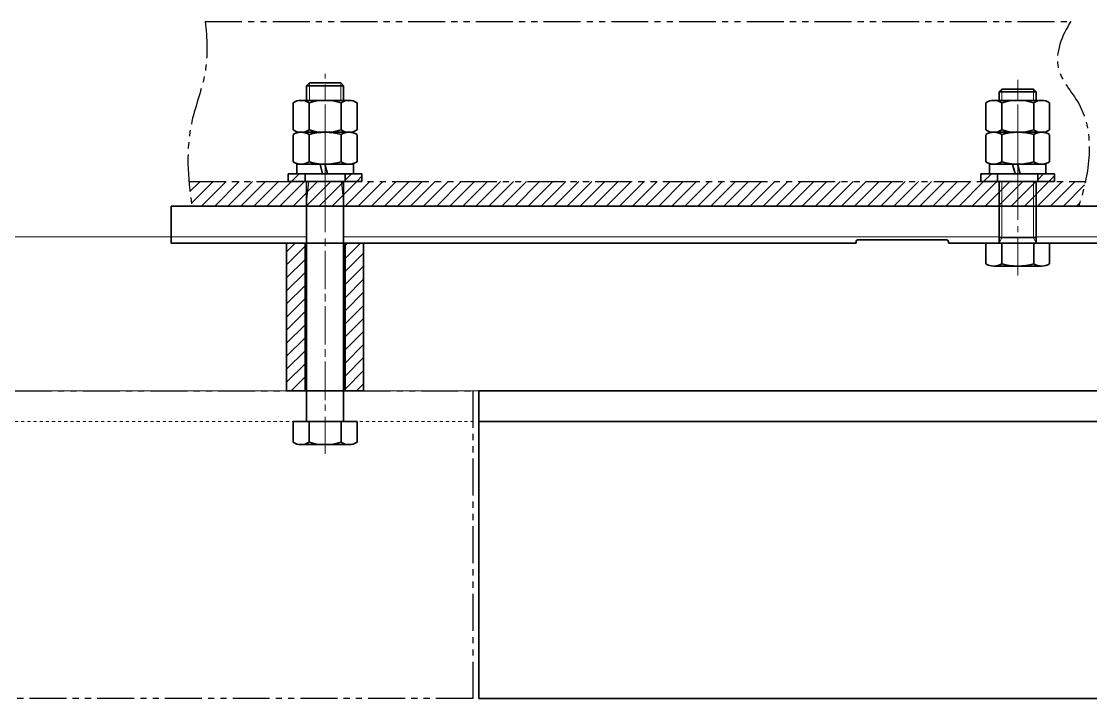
# Model space of a CAD drawing. Header units: millimetres. Extents: x -67280 to 67280, y -47520 to 47520.
# Drawn here: x 44364.6 to 44712, y 39664.1 to 39884.1 of the extents above; entities that cross this region are included whole.
import ezdxf

# ---------------------------------------------------------------- set-up
doc = ezdxf.new("R2010")
doc.units = ezdxf.units.MM
for name, pattern in [('双点画线', [22, 12, -2, 2, -2, 2, -2]), ('点画线', [18, 12, -2, 2, -2]), ('虚线', [2, 1, -1])]:
    doc.linetypes.add(name, pattern=pattern)
for name, color, linetype, lineweight in [('7', 30, '双点画线', 18), ('ACAD细实线', 2, 'Continuous', 18), ('CDRAFT0', 7, 'Continuous', 35), ('中心线层', 1, '点画线', 18), ('剖面线层', 6, 'Continuous', 18), ('尺寸线层', 4, 'Continuous', 18), ('粗实线层', 7, 'Continuous', 35), ('粗实线层_1', 7, 'Continuous', 35), ('细实线层', 3, 'Continuous', 18)]:
    doc.layers.add(name, color=color, linetype=linetype, lineweight=lineweight)
pattern_1 = [(45, (0, 0), (-2.1213203, 2.1213203), [])]

# ---------------------------------------------------------------- blocks, each defined once
blk = doc.blocks.new('*X1559')
at = {"layer": '中心线层', "linetype": '点画线', "lineweight": 18}
blk.add_line((0, -10.5), (0, 53), dxfattribs=at)
at = {"layer": '粗实线层'}
for p, q in [((-5.1, 50), (-6, 49.1)), ((-6, 0), (-6, 49.1)), ((-6, 49.1), (6, 49.1)), ((-5.1, 50), (5.1, 50)), ((5.1, 50), (6, 49.1)), ((6, 0), (6, 49.1)), ((-10.39, 0), (10.39, 0)), ((-10.39, -6.73), (-10.39, 0)), ((-6, 1.75), (6, 1.75)), ((-6, 0), (6, 0)), ((-5.2, -6.73), (-5.2, 0)), ((5.2, -6.73), (5.2, 0)), ((10.39, -6.73), (10.39, 0)), ((-7.79, -7.5), (7.79, -7.5))]:
    blk.add_line(p, q, dxfattribs=at)
for centre, radius, start, end in [((-7.79, -2.71), 4.79, 237.1328, 302.8672), ((0, 10.5), 18, 253.2213, 286.7787), ((7.79, -2.71), 4.79, 237.1328, 302.8672)]:
    blk.add_arc(centre, radius, start, end, dxfattribs=at)
at = {"layer": '细实线层'}
for p, q in [((-5.1, 1.75), (-5.1, 50)), ((5.1, 1.75), (5.1, 50)), ((-6, 0), (-5.1, 1.75)), ((6, 0), (5.1, 1.75))]:
    blk.add_line(p, q, dxfattribs=at)
blk = doc.blocks.new('*X1561')
at = {"layer": '中心线层', "linetype": '点画线', "lineweight": 18}
blk.add_line((0, -10.5), (0, 113), dxfattribs=at)
at = {"layer": '粗实线层'}
for p, q in [((-5.1, 110), (-6, 109.1)), ((-6, 0), (-6, 109.1)), ((-6, 109.1), (6, 109.1)), ((-5.1, 110), (5.1, 110)), ((5.1, 110), (6, 109.1)), ((6, 0), (6, 109.1)), ((-6, 80), (6, 80)), ((-10.39, 0), (10.39, 0)), ((-10.39, -6.73), (-10.39, 0)), ((-6, 0), (6, 0)), ((-5.2, -6.73), (-5.2, 0)), ((5.2, -6.73), (5.2, 0)), ((10.39, -6.73), (10.39, 0)), ((-7.79, -7.5), (7.79, -7.5))]:
    blk.add_line(p, q, dxfattribs=at)
for centre, radius, start, end in [((-7.79, -2.71), 4.79, 237.1328, 302.8672), ((0, 10.5), 18, 253.2213, 286.7787), ((7.79, -2.71), 4.79, 237.1328, 302.8672)]:
    blk.add_arc(centre, radius, start, end, dxfattribs=at)
at = {"layer": '细实线层'}
for p, q in [((-5.1, 80), (-5.1, 110)), ((5.1, 80), (5.1, 110)), ((-5.1, 80), (-6, 71.25)), ((5.1, 80), (6, 71.25))]:
    blk.add_line(p, q, dxfattribs=at)
blk = doc.blocks.new('*X1562')
at = {"layer": '7', "linetype": 'Continuous', "lineweight": 18}
h = blk.add_hatch(dxfattribs=at)
h.set_pattern_fill('无图案', color=256, style=0, pattern_type=0)
h.set_pattern_definition(pattern_1)
edge = h.paths.add_edge_path(flags=0)
edge.add_spline(control_points=[(1971.21, 0), (1971.03, 1.14), (1970.87, 2.28), (1970.72, 3.43)], knot_values=[0, 0, 0, 0, 3.467263, 3.467263, 3.467263, 3.467263], weights=[1, 1, 1, 1], degree=3, periodic=0)
edge.add_spline(control_points=[(1970.72, 3.43), (1970.52, 4.95), (1970.35, 6.47), (1970.22, 8)], knot_values=[0, 0, 0, 0, 4.595794, 4.595794, 4.595794, 4.595794], weights=[1, 1, 1, 1], degree=3, periodic=0)
edge.add_line((1970.22, 8), (2261.48, 8))
edge.add_spline(control_points=[(2261.48, 8), (2260.89, 5.25), (2260.14, 2.55), (2259.3, 0)], knot_values=[0, 0, 0, 0, 8.295346, 8.295346, 8.295346, 8.295346], weights=[1, 1, 1, 1], degree=3, periodic=0)
edge.add_line((2259.3, 0), (1971.21, 0))
at = {"layer": '7', "linetype": '双点画线', "lineweight": 25}
for p, q in [((1975.47, 60), (2256.78, 60)), ((1970.22, 8), (2261.71, 8)), ((1971.21, 0), (2259.3, 0))]:
    blk.add_line(p, q, dxfattribs=at)
for points, knots in [([(1975.47, 60), (1976.17, 54.51), (1976.66, 43.22), (1968.87, 24.26), (1969.78, 9.06), (1971.21, 0)], [0, 0, 0, 0, 4604.455044, 9167.890659, 16808.472531, 16808.472531, 16808.472531, 16808.472531]), ([(2256.78, 60), (2253.88, 55.6), (2249.56, 44.7), (2265.72, 28.58), (2262.74, 10.55), (2259.3, 0)], [0, 0, 0, 0, 4885.334373, 8972.792095, 19258.319123, 19258.319123, 19258.319123, 19258.319123])]:
    blk.add_open_spline(points, degree=3, knots=knots, dxfattribs=at)
blk = doc.blocks.new('*X1563')
at = {"layer": '剖面线层', "linetype": 'Continuous', "lineweight": 18}
h = blk.add_hatch(dxfattribs=at)
h.set_pattern_fill('无图案', color=256, style=0, pattern_type=0)
h.set_pattern_definition(pattern_1)
h.paths.add_polyline_path([(-12, 0), (-12, 1.25), (-12, 2.5), (-6.5, 2.5), (-6.5, 0)], flags=0)
h = blk.add_hatch(dxfattribs=at)
h.set_pattern_fill('无图案', color=256, style=0, pattern_type=0)
h.set_pattern_definition(pattern_1)
h.paths.add_polyline_path([(6.5, 0), (6.5, 1.25), (6.5, 2.5), (12, 2.5), (12, 0)], flags=0)
at = {"layer": '中心线层', "color": 1, "linetype": '点画线', "lineweight": 18}
blk.add_line((0, -6), (0, 8.5), dxfattribs=at)
at = {"layer": '粗实线层_1'}
for p, q in [((-12, 2.5), (12, 2.5)), ((-12, 0), (-12, 2.5)), ((12, 0), (-12, 0)), ((-6.5, 0), (-6.5, 2.5)), ((6.5, 2.5), (6.5, 0)), ((12, 2.5), (12, 0))]:
    blk.add_line(p, q, dxfattribs=at)
blk = doc.blocks.new('*X1564')
at = {"layer": '中心线层', "linetype": '点画线', "lineweight": 18}
blk.add_line((0, -3), (0, 6.1), dxfattribs=at)
at = {"layer": '粗实线层_1'}
for p, q in [((-9.2, 3.1), (9.2, 3.1)), ((-9.2, 0), (-9.2, 3.1)), ((-9.2, 0), (9.2, 0)), ((-0.8, 0), (-1.63, 3.1)), ((0.69, 0.4), (-0.03, 3.1)), ((0.8, 0), (0.69, 0.4)), ((9.2, 0), (9.2, 3.1))]:
    blk.add_line(p, q, dxfattribs=at)
blk = doc.blocks.new('*X1565')
at = {"layer": '中心线层', "linetype": '点画线', "lineweight": 18}
blk.add_line((0, -3), (0, 13.37), dxfattribs=at)
at = {"layer": '粗实线层'}
for p, q in [((-10.39, 0.77), (-10.39, 9.6)), ((7.79, 10.37), (-7.79, 10.37)), ((-5.2, 9.6), (-5.2, 0.77)), ((5.2, 9.6), (5.2, 0.77)), ((10.39, 0.77), (10.39, 9.6)), ((7.79, 0), (-7.79, 0)), ((7.79, 0), (7.79, 0))]:
    blk.add_line(p, q, dxfattribs=at)
for centre, radius, start, end in [((-7.79, 5.58), 4.79, 57.1328, 122.8672), ((0, -7.63), 18, 73.2213, 106.7787), ((7.79, 5.58), 4.79, 57.1328, 122.8672), ((-7.79, 4.79), 4.79, 237.1328, 302.8672), ((0, 18), 18, 253.2213, 286.7787), ((7.79, 4.79), 4.79, 237.1328, 302.8672)]:
    blk.add_arc(centre, radius, start, end, dxfattribs=at)
blk = doc.blocks.new('*X1566')
at = {"layer": '中心线层', "linetype": '点画线', "lineweight": 18}
blk.add_line((0, -3), (0, 13.37), dxfattribs=at)
at = {"layer": '粗实线层'}
for p, q in [((-10.39, 0.77), (-10.39, 9.6)), ((7.79, 10.37), (-7.79, 10.37)), ((-5.2, 9.6), (-5.2, 0.77)), ((5.2, 9.6), (5.2, 0.77)), ((10.39, 0.77), (10.39, 9.6)), ((7.79, 0), (-7.79, 0)), ((7.79, 0), (7.79, 0))]:
    blk.add_line(p, q, dxfattribs=at)
for centre, radius, start, end in [((-7.79, 5.58), 4.79, 57.1328, 122.8672), ((0, -7.63), 18, 73.2213, 106.7787), ((7.79, 5.58), 4.79, 57.1328, 122.8672), ((-7.79, 4.79), 4.79, 237.1328, 302.8672), ((0, 18), 18, 253.2213, 286.7787), ((7.79, 4.79), 4.79, 237.1328, 302.8672)]:
    blk.add_arc(centre, radius, start, end, dxfattribs=at)
blk = doc.blocks.new('*X1560')
at = {"layer": '粗实线层'}
for p, q in [((-11.45, -60), (-11.45, -12)), ((13.55, -60), (13.55, -12))]:
    blk.add_line(p, q, dxfattribs=at)
blk.add_wipeout([(7.05, -70), (7.05, -11.76), (7.05, -11.76), (7.05, 1.25), (7.05, 1.25), (7.05, 10), (7.05, 10), (7.05, 39.1), (7.05, 39.1), (6.15, 40), (6.15, 40), (1.05, 40), (1.05, 40), (-4.05, 40), (-4.05, 40), (-4.95, 39.1), (-4.95, 39.1), (-4.95, 10), (-4.95, 10), (-4.95, 1.25), (-4.95, 1.25), (-4.95, -11.76), (-4.95, -11.76), (-4.95, -70), (-4.95, -70), (-9.34, -70), (-9.34, -70), (-9.34, -76.73), (-9.34, -76.73), (-9.26, -76.78), (-9.18, -76.83), (-9.1, -76.88), (-9.02, -76.92), (-8.94, -76.96), (-8.86, -77), (-8.78, -77.04), (-8.7, -77.08), (-8.61, -77.12), (-8.53, -77.15), (-8.44, -77.19), (-8.36, -77.22), (-8.27, -77.25), (-8.18, -77.28), (-8.09, -77.3), (-8.01, -77.33), (-7.92, -77.35), (-7.83, -77.37), (-7.74, -77.39), (-7.65, -77.41), (-7.56, -77.43), (-7.47, -77.44), (-7.38, -77.46), (-7.29, -77.47), (-7.2, -77.48), (-7.11, -77.49), (-7.01, -77.49), (-6.92, -77.5), (-6.83, -77.5), (-6.74, -77.5), (-6.74, -77.5), (1.05, -77.5), (1.05, -77.5), (8.85, -77.5), (8.85, -77.5), (8.94, -77.5), (9.03, -77.5), (9.12, -77.49), (9.21, -77.49), (9.31, -77.48), (9.4, -77.47), (9.49, -77.46), (9.58, -77.44), (9.67, -77.43), (9.76, -77.41), (9.85, -77.39), (9.94, -77.37), (10.03, -77.35), (10.11, -77.33), (10.2, -77.3), (10.29, -77.28), (10.38, -77.25), (10.46, -77.22), (10.55, -77.19), (10.63, -77.15), (10.72, -77.12), (10.8, -77.08), (10.89, -77.04), (10.97, -77), (11.05, -76.96), (11.13, -76.92), (11.21, -76.88), (11.29, -76.83), (11.37, -76.78), (11.45, -76.73), (11.45, -76.73), (11.45, -70), (11.45, -70)]).dxf.layer = '粗实线层'
at = {"layer": '剖面线层', "linetype": 'Continuous', "lineweight": 18}
h = blk.add_hatch(dxfattribs=at)
h.set_pattern_fill('无图案', color=256, style=0, pattern_type=0)
h.set_pattern_definition(pattern_1)
h.paths.add_polyline_path([(-11.45, -60), (-11.45, -22.69), (-11.45, -12), (-5.45, -12), (-5.45, -60)], flags=0)
h.paths.add_polyline_path([(7.55, -60), (7.55, -24.19), (7.55, -12), (13.55, -12), (13.55, -60)], flags=0)
at = {"layer": 'CDRAFT0'}
for p, q in [((-11.45, -12), (13.55, -12)), ((13.55, -60), (-11.45, -60))]:
    blk.add_line(p, q, dxfattribs=at)
at = {"layer": '中心线层'}
blk.add_line((1.05, -63), (1.05, -9), dxfattribs=at)
at = {"layer": '粗实线层'}
for p, q in [((-5.45, -60), (-5.45, -12)), ((7.55, -60), (7.55, -12))]:
    blk.add_line(p, q, dxfattribs=at)
at = {"layer": 'CDRAFT0'}
blk.add_blockref('*X1562', (-2013.41, 0), dxfattribs=at)
at = {"layer": '粗实线层'}
blk.add_blockref('*X1561', (1.05, -70), dxfattribs=at)
blk.add_wipeout([(13.05, 8), (13.05, 10.25), (13.05, 10.25), (13.05, 10.5), (13.05, 10.5), (7.55, 10.5), (7.55, 10.5), (1.05, 10.5), (1.05, 10.5), (-5.45, 10.5), (-5.45, 10.5), (-10.95, 10.5), (-10.95, 10.5), (-10.95, 10.25), (-10.95, 10.25), (-10.95, 8), (-10.95, 8), (-5.45, 8), (-5.45, 8), (1.05, 8), (1.05, 8), (7.55, 8), (7.55, 8)]).dxf.layer = '粗实线层_1'
at = {"layer": '粗实线层_1'}
blk.add_blockref('*X1563', (1.05, 8), dxfattribs=at)
blk.add_wipeout([(10.25, 10.5), (10.25, 12.75), (10.25, 12.75), (10.25, 13.6), (10.25, 13.6), (1.05, 13.6), (1.05, 13.6), (1.03, 13.6), (1.03, 13.6), (-0.58, 13.6), (-0.58, 13.6), (-8.15, 13.6), (-8.15, 13.6), (-8.15, 12.75), (-8.15, 12.75), (-8.15, 10.5), (-8.15, 10.5), (0.25, 10.5), (0.25, 10.5), (1.05, 10.5), (1.05, 10.5), (1.86, 10.5), (1.86, 10.5)]).dxf.layer = '粗实线层_1'
blk.add_blockref('*X1564', (1.05, 10.5), dxfattribs=at)
blk.add_wipeout([(11.45, 14.37), (11.45, 19.89), (11.45, 19.89), (11.45, 23.2), (11.45, 23.2), (11.37, 23.25), (11.29, 23.3), (11.21, 23.35), (11.13, 23.39), (11.05, 23.43), (10.97, 23.47), (10.89, 23.51), (10.8, 23.55), (10.72, 23.59), (10.63, 23.62), (10.55, 23.66), (10.46, 23.69), (10.38, 23.72), (10.29, 23.75), (10.2, 23.77), (10.11, 23.8), (10.03, 23.82), (9.94, 23.84), (9.85, 23.86), (9.76, 23.88), (9.67, 23.9), (9.58, 23.91), (9.49, 23.93), (9.4, 23.94), (9.31, 23.95), (9.21, 23.96), (9.12, 23.96), (9.03, 23.97), (8.94, 23.97), (8.85, 23.97), (8.85, 23.97), (1.05, 23.97), (1.05, 23.97), (-6.74, 23.97), (-6.74, 23.97), (-6.83, 23.97), (-6.92, 23.97), (-7.01, 23.96), (-7.11, 23.96), (-7.2, 23.95), (-7.29, 23.94), (-7.38, 23.93), (-7.47, 23.91), (-7.56, 23.9), (-7.65, 23.88), (-7.74, 23.86), (-7.83, 23.84), (-7.92, 23.82), (-8.01, 23.8), (-8.09, 23.77), (-8.18, 23.75), (-8.27, 23.72), (-8.36, 23.69), (-8.44, 23.66), (-8.53, 23.62), (-8.61, 23.59), (-8.7, 23.55), (-8.78, 23.51), (-8.86, 23.47), (-8.94, 23.43), (-9.02, 23.39), (-9.1, 23.35), (-9.18, 23.3), (-9.26, 23.25), (-9.34, 23.2), (-9.34, 23.2), (-9.34, 19.89), (-9.34, 19.89), (-9.34, 14.37), (-9.34, 14.37), (-9.26, 14.32), (-9.18, 14.27), (-9.1, 14.22), (-9.02, 14.18), (-8.94, 14.14), (-8.86, 14.1), (-8.78, 14.06), (-8.7, 14.02), (-8.61, 13.98), (-8.53, 13.95), (-8.44, 13.91), (-8.36, 13.88), (-8.27, 13.85), (-8.18, 13.82), (-8.09, 13.8), (-8.01, 13.77), (-7.92, 13.75), (-7.83, 13.73), (-7.74, 13.71), (-7.65, 13.69), (-7.56, 13.67), (-7.47, 13.66), (-7.38, 13.64), (-7.29, 13.63), (-7.2, 13.62), (-7.11, 13.61), (-7.01, 13.61), (-6.92, 13.6), (-6.83, 13.6), (-6.74, 13.6), (-6.74, 13.6), (1.05, 13.6), (1.05, 13.6), (8.85, 13.6), (8.85, 13.6), (8.94, 13.6), (9.03, 13.6), (9.12, 13.61), (9.21, 13.61), (9.31, 13.62), (9.4, 13.63), (9.49, 13.64), (9.58, 13.66), (9.67, 13.67), (9.76, 13.69), (9.85, 13.71), (9.94, 13.73), (10.03, 13.75), (10.11, 13.77), (10.2, 13.8), (10.29, 13.82), (10.38, 13.85), (10.46, 13.88), (10.55, 13.91), (10.63, 13.95), (10.72, 13.98), (10.8, 14.02), (10.89, 14.06), (10.97, 14.1), (11.05, 14.14), (11.13, 14.18), (11.21, 14.22), (11.29, 14.27), (11.37, 14.32)]).dxf.layer = 'CDRAFT0'
at = {"layer": 'CDRAFT0'}
blk.add_blockref('*X1565', (1.05, 13.6), dxfattribs=at)
blk.add_wipeout([(11.45, 24.74), (11.45, 30.26), (11.45, 30.26), (11.45, 33.57), (11.45, 33.57), (11.37, 33.62), (11.29, 33.67), (11.21, 33.72), (11.13, 33.76), (11.05, 33.8), (10.97, 33.84), (10.89, 33.88), (10.8, 33.92), (10.72, 33.96), (10.63, 33.99), (10.55, 34.03), (10.46, 34.06), (10.38, 34.09), (10.29, 34.12), (10.2, 34.14), (10.11, 34.17), (10.03, 34.19), (9.94, 34.21), (9.85, 34.23), (9.76, 34.25), (9.67, 34.27), (9.58, 34.28), (9.49, 34.3), (9.4, 34.31), (9.31, 34.32), (9.21, 34.33), (9.12, 34.33), (9.03, 34.34), (8.94, 34.34), (8.85, 34.34), (8.85, 34.34), (1.05, 34.34), (1.05, 34.34), (-6.74, 34.34), (-6.74, 34.34), (-6.83, 34.34), (-6.92, 34.34), (-7.01, 34.33), (-7.11, 34.33), (-7.2, 34.32), (-7.29, 34.31), (-7.38, 34.3), (-7.47, 34.28), (-7.56, 34.27), (-7.65, 34.25), (-7.74, 34.23), (-7.83, 34.21), (-7.92, 34.19), (-8.01, 34.17), (-8.09, 34.14), (-8.18, 34.12), (-8.27, 34.09), (-8.36, 34.06), (-8.44, 34.03), (-8.53, 33.99), (-8.61, 33.96), (-8.7, 33.92), (-8.78, 33.88), (-8.86, 33.84), (-8.94, 33.8), (-9.02, 33.76), (-9.1, 33.72), (-9.18, 33.67), (-9.26, 33.62), (-9.34, 33.57), (-9.34, 33.57), (-9.34, 30.26), (-9.34, 30.26), (-9.34, 24.74), (-9.34, 24.74), (-9.26, 24.69), (-9.18, 24.64), (-9.1, 24.59), (-9.02, 24.55), (-8.94, 24.51), (-8.86, 24.47), (-8.78, 24.43), (-8.7, 24.39), (-8.61, 24.35), (-8.53, 24.32), (-8.44, 24.28), (-8.36, 24.25), (-8.27, 24.22), (-8.18, 24.19), (-8.09, 24.17), (-8.01, 24.14), (-7.92, 24.12), (-7.83, 24.1), (-7.74, 24.08), (-7.65, 24.06), (-7.56, 24.04), (-7.47, 24.03), (-7.38, 24.01), (-7.29, 24), (-7.2, 23.99), (-7.11, 23.98), (-7.01, 23.98), (-6.92, 23.97), (-6.83, 23.97), (-6.74, 23.97), (-6.74, 23.97), (1.05, 23.97), (1.05, 23.97), (8.85, 23.97), (8.85, 23.97), (8.94, 23.97), (9.03, 23.97), (9.12, 23.98), (9.21, 23.98), (9.31, 23.99), (9.4, 24), (9.49, 24.01), (9.58, 24.03), (9.67, 24.04), (9.76, 24.06), (9.85, 24.08), (9.94, 24.1), (10.03, 24.12), (10.11, 24.14), (10.2, 24.17), (10.29, 24.19), (10.38, 24.22), (10.46, 24.25), (10.55, 24.28), (10.63, 24.32), (10.72, 24.35), (10.8, 24.39), (10.89, 24.43), (10.97, 24.47), (11.05, 24.51), (11.13, 24.55), (11.21, 24.59), (11.29, 24.64), (11.37, 24.69)]).dxf.layer = 'CDRAFT0'
blk.add_blockref('*X1566', (1.05, 23.97), dxfattribs=at)
blk = doc.blocks.new('*X1568')
at = {"layer": '中心线层', "linetype": '点画线', "lineweight": 18}
for p, q in [((365.4, 0), (365.4, -51.7)), ((365.4, -14.28), (365.4, -50.1))]:
    blk.add_line(p, q, dxfattribs=at)
at = {"layer": '中心线层'}
for p, q in [((400, 0), (400, -26)), ((365.4, -48.8), (365.4, -47.9))]:
    blk.add_line(p, q, dxfattribs=at)
at = {"layer": '尺寸线层', "linetype": 'ByBlock', "lineweight": -2, "ltscale": 0.2}
blk.add_open_spline([(380.4, -25.11), (377.66, -23.77), (373.35, -22.2), (365.94, -19.17), (358.46, -22.21), (352.94, -23.88), (350.4, -25)], degree=3, knots=[0, 0, 0, 0, 1197.149726, 1820.186104, 3043.215525, 4130.510324, 4130.510324, 4130.510324, 4130.510324], dxfattribs=at)
at = {"layer": '粗实线层'}
for p, q in [((0, -11), (0, -23)), ((800, -11), (0, -11)), ((800, -11), (800, -23)), ((0, -23), (222.5, -23)), ((222.5, -22.5), (222.5, -23)), ((223, -22), (252, -22)), ((252.5, -22.5), (252.5, -23)), ((252.5, -23), (547.5, -23)), ((350.4, -29.75), (350.4, -23)), ((350.4, -23), (355.74, -23)), ((375.52, -23), (380.4, -23)), ((380.4, -29.75), (380.4, -23)), ((547.5, -22.5), (547.5, -23)), ((577, -22), (548, -22)), ((577.5, -22.5), (577.5, -23)), ((577.5, -23), (800, -23)), ((352.9, -48.2), (353.4, -48.7)), ((377.9, -48.2), (377.4, -48.7)), ((353.4, -48.7), (377.4, -48.7))]:
    blk.add_line(p, q, dxfattribs=at)
for centre, radius, start, end in [((223, -22.5), 0.5, 90, 180), ((252, -22.5), 0.5, 360, 90), ((548, -22.5), 0.5, 90, 180), ((577, -22.5), 0.5, 360, 90), ((352.7, -29.95), 0.2, 359.9999, 90), ((378.1, -29.95), 0.2, 90, 180)]:
    blk.add_arc(centre, radius, start, end, dxfattribs=at)
at = {"layer": '粗实线层_1'}
for p, q in [((350.4, -29.75), (352.7, -29.75)), ((352.9, -29.9), (352.9, -48.2)), ((377.9, -29.9), (377.9, -48.2)), ((378.1, -29.75), (380.4, -29.75))]:
    blk.add_line(p, q, dxfattribs=at)
blk = doc.blocks.new('*X1569')
at = {"layer": '粗实线层'}
for p, q in [((0, 0), (-600, 0)), ((-600, 0), (-600, -100)), ((0, -100), (0, 0)), ((0, -10), (-600, -10)), ((-600, -100), (0, -100))]:
    blk.add_line(p, q, dxfattribs=at)
blk = doc.blocks.new('*X1575')
at = {"layer": '7', "linetype": '双点画线', "lineweight": 25}
for p, q in [((231.29, 0), (600, 0)), ((231.29, -100), (231.29, 0)), ((600, 0), (600, -100)), ((600, -100), (231.29, -100))]:
    blk.add_line(p, q, dxfattribs=at)
at = {"layer": '7', "linetype": '虚线', "lineweight": 18}
blk.add_line((231.29, -10), (600, -10), dxfattribs=at)
blk = doc.blocks.new('*X1592')
at = {"layer": '剖面线层', "linetype": 'Continuous', "lineweight": 18}
h = blk.add_hatch(dxfattribs=at)
h.set_pattern_fill('无图案', color=256, style=0, pattern_type=0)
h.set_pattern_definition(pattern_1)
h.paths.add_polyline_path([(-12, 0), (-12, 1.25), (-12, 2.5), (-6.5, 2.5), (-6.5, 0)], flags=0)
h = blk.add_hatch(dxfattribs=at)
h.set_pattern_fill('无图案', color=256, style=0, pattern_type=0)
h.set_pattern_definition(pattern_1)
h.paths.add_polyline_path([(6.5, 0), (6.5, 1.25), (6.5, 2.5), (12, 2.5), (12, 0)], flags=0)
at = {"layer": '中心线层', "color": 1, "linetype": '点画线', "lineweight": 18}
blk.add_line((0, -6), (0, 8.5), dxfattribs=at)
at = {"layer": '粗实线层_1'}
for p, q in [((-12, 2.5), (12, 2.5)), ((-12, 0), (-12, 2.5)), ((12, 0), (-12, 0)), ((-6.5, 0), (-6.5, 2.5)), ((6.5, 2.5), (6.5, 0)), ((12, 2.5), (12, 0))]:
    blk.add_line(p, q, dxfattribs=at)
blk = doc.blocks.new('*X1593')
at = {"layer": '中心线层', "linetype": '点画线', "lineweight": 18}
blk.add_line((0, -3), (0, 6.1), dxfattribs=at)
at = {"layer": '粗实线层_1'}
for p, q in [((-9.2, 3.1), (9.2, 3.1)), ((-9.2, 0), (-9.2, 3.1)), ((-9.2, 0), (9.2, 0)), ((-0.8, 0), (-1.63, 3.1)), ((0.69, 0.4), (-0.03, 3.1)), ((0.8, 0), (0.69, 0.4)), ((9.2, 0), (9.2, 3.1))]:
    blk.add_line(p, q, dxfattribs=at)
blk = doc.blocks.new('*X1594')
at = {"layer": '中心线层', "linetype": '点画线', "lineweight": 18}
blk.add_line((0, -3), (0, 13.37), dxfattribs=at)
at = {"layer": '粗实线层'}
for p, q in [((-10.39, 0.77), (-10.39, 9.6)), ((7.79, 10.37), (-7.79, 10.37)), ((-5.2, 9.6), (-5.2, 0.77)), ((5.2, 9.6), (5.2, 0.77)), ((10.39, 0.77), (10.39, 9.6)), ((7.79, 0), (-7.79, 0)), ((7.79, 0), (7.79, 0))]:
    blk.add_line(p, q, dxfattribs=at)
for centre, radius, start, end in [((-7.79, 5.58), 4.79, 57.1328, 122.8672), ((0, -7.63), 18, 73.2213, 106.7787), ((7.79, 5.58), 4.79, 57.1328, 122.8672), ((-7.79, 4.79), 4.79, 237.1328, 302.8672), ((0, 18), 18, 253.2213, 286.7787), ((7.79, 4.79), 4.79, 237.1328, 302.8672)]:
    blk.add_arc(centre, radius, start, end, dxfattribs=at)
blk = doc.blocks.new('*X1595')
at = {"layer": '中心线层', "linetype": '点画线', "lineweight": 18}
blk.add_line((0, -3), (0, 13.37), dxfattribs=at)
at = {"layer": '粗实线层'}
for p, q in [((-10.39, 0.77), (-10.39, 9.6)), ((7.79, 10.37), (-7.79, 10.37)), ((-5.2, 9.6), (-5.2, 0.77)), ((5.2, 9.6), (5.2, 0.77)), ((10.39, 0.77), (10.39, 9.6)), ((7.79, 0), (-7.79, 0)), ((7.79, 0), (7.79, 0))]:
    blk.add_line(p, q, dxfattribs=at)
for centre, radius, start, end in [((-7.79, 5.58), 4.79, 57.1328, 122.8672), ((0, -7.63), 18, 73.2213, 106.7787), ((7.79, 5.58), 4.79, 57.1328, 122.8672), ((-7.79, 4.79), 4.79, 237.1328, 302.8672), ((0, 18), 18, 253.2213, 286.7787), ((7.79, 4.79), 4.79, 237.1328, 302.8672)]:
    blk.add_arc(centre, radius, start, end, dxfattribs=at)
blk = doc.blocks.new('*X1558')
blk.add_wipeout([(-118.98, 149.75), (-118.98, 172.94), (-118.98, 172.94), (-118.98, 197.1), (-118.98, 197.1), (-119.88, 198), (-119.88, 198), (-124.98, 198), (-124.98, 198), (-130.08, 198), (-130.08, 198), (-130.98, 197.1), (-130.98, 197.1), (-130.98, 172.94), (-130.98, 172.94), (-130.98, 149.75), (-130.98, 149.75), (-130.98, 148), (-130.98, 148), (-135.37, 148), (-135.37, 148), (-135.37, 141.27), (-135.37, 141.27), (-135.29, 141.22), (-135.22, 141.17), (-135.14, 141.12), (-135.06, 141.08), (-134.98, 141.04), (-134.89, 141), (-134.81, 140.96), (-134.73, 140.92), (-134.64, 140.88), (-134.56, 140.85), (-134.48, 140.81), (-134.39, 140.78), (-134.3, 140.75), (-134.22, 140.72), (-134.13, 140.7), (-134.04, 140.67), (-133.95, 140.65), (-133.86, 140.63), (-133.77, 140.61), (-133.68, 140.59), (-133.59, 140.57), (-133.5, 140.56), (-133.41, 140.54), (-133.32, 140.53), (-133.23, 140.52), (-133.14, 140.51), (-133.05, 140.51), (-132.96, 140.5), (-132.87, 140.5), (-132.77, 140.5), (-132.77, 140.5), (-124.98, 140.5), (-124.98, 140.5), (-117.19, 140.5), (-117.19, 140.5), (-117.09, 140.5), (-117, 140.5), (-116.91, 140.51), (-116.82, 140.51), (-116.73, 140.52), (-116.64, 140.53), (-116.55, 140.54), (-116.46, 140.56), (-116.37, 140.57), (-116.28, 140.59), (-116.19, 140.61), (-116.1, 140.63), (-116.01, 140.65), (-115.92, 140.67), (-115.83, 140.7), (-115.74, 140.72), (-115.66, 140.75), (-115.57, 140.78), (-115.48, 140.81), (-115.4, 140.85), (-115.31, 140.88), (-115.23, 140.92), (-115.15, 140.96), (-115.06, 141), (-114.98, 141.04), (-114.9, 141.08), (-114.82, 141.12), (-114.74, 141.17), (-114.66, 141.22), (-114.59, 141.27), (-114.59, 141.27), (-114.59, 148), (-114.59, 148), (-118.98, 148), (-118.98, 148)]).dxf.layer = '粗实线层'
at = {"layer": '粗实线层'}
blk.add_blockref('*X1559', (-124.98, 148), dxfattribs=at)
blk.add_blockref('*X1560', (-351.05, 160), dxfattribs=at)
for name, p in [('*X1568', (-400, 171)), ('*X1575', (-902, 100)), ('*X1569', (300, 100))]:
    blk.add_blockref(name, p, dxfattribs=at)
blk.add_wipeout([(-112.98, 168), (-112.98, 170.25), (-112.98, 170.25), (-112.98, 170.5), (-112.98, 170.5), (-118.48, 170.5), (-118.48, 170.5), (-124.98, 170.5), (-124.98, 170.5), (-131.48, 170.5), (-131.48, 170.5), (-136.98, 170.5), (-136.98, 170.5), (-136.98, 170.25), (-136.98, 170.25), (-136.98, 168), (-136.98, 168), (-131.48, 168), (-131.48, 168), (-124.98, 168), (-124.98, 168), (-118.48, 168), (-118.48, 168)]).dxf.layer = '粗实线层_1'
at = {"layer": '粗实线层_1'}
blk.add_blockref('*X1592', (-124.98, 168), dxfattribs=at)
blk.add_wipeout([(-115.78, 170.5), (-115.78, 172.75), (-115.78, 172.75), (-115.78, 173.6), (-115.78, 173.6), (-124.98, 173.6), (-124.98, 173.6), (-125.01, 173.6), (-125.01, 173.6), (-126.61, 173.6), (-126.61, 173.6), (-134.18, 173.6), (-134.18, 173.6), (-134.18, 172.75), (-134.18, 172.75), (-134.18, 170.5), (-134.18, 170.5), (-125.78, 170.5), (-125.78, 170.5), (-124.98, 170.5), (-124.98, 170.5), (-124.18, 170.5), (-124.18, 170.5)]).dxf.layer = '粗实线层_1'
blk.add_blockref('*X1593', (-124.98, 170.5), dxfattribs=at)
blk.add_wipeout([(-114.59, 174.37), (-114.59, 179.89), (-114.59, 179.89), (-114.59, 183.2), (-114.59, 183.2), (-114.66, 183.25), (-114.74, 183.3), (-114.82, 183.35), (-114.9, 183.39), (-114.98, 183.43), (-115.06, 183.47), (-115.15, 183.51), (-115.23, 183.55), (-115.31, 183.59), (-115.4, 183.62), (-115.48, 183.66), (-115.57, 183.69), (-115.66, 183.72), (-115.74, 183.75), (-115.83, 183.77), (-115.92, 183.8), (-116.01, 183.82), (-116.1, 183.84), (-116.19, 183.86), (-116.28, 183.88), (-116.37, 183.9), (-116.46, 183.91), (-116.55, 183.93), (-116.64, 183.94), (-116.73, 183.95), (-116.82, 183.96), (-116.91, 183.96), (-117, 183.97), (-117.09, 183.97), (-117.19, 183.97), (-117.19, 183.97), (-124.98, 183.97), (-124.98, 183.97), (-132.77, 183.97), (-132.77, 183.97), (-132.87, 183.97), (-132.96, 183.97), (-133.05, 183.96), (-133.14, 183.96), (-133.23, 183.95), (-133.32, 183.94), (-133.41, 183.93), (-133.5, 183.91), (-133.59, 183.9), (-133.68, 183.88), (-133.77, 183.86), (-133.86, 183.84), (-133.95, 183.82), (-134.04, 183.8), (-134.13, 183.77), (-134.22, 183.75), (-134.3, 183.72), (-134.39, 183.69), (-134.48, 183.66), (-134.56, 183.62), (-134.64, 183.59), (-134.73, 183.55), (-134.81, 183.51), (-134.89, 183.47), (-134.98, 183.43), (-135.06, 183.39), (-135.14, 183.35), (-135.22, 183.3), (-135.29, 183.25), (-135.37, 183.2), (-135.37, 183.2), (-135.37, 179.89), (-135.37, 179.89), (-135.37, 174.37), (-135.37, 174.37), (-135.29, 174.32), (-135.22, 174.27), (-135.14, 174.22), (-135.06, 174.18), (-134.98, 174.14), (-134.89, 174.1), (-134.81, 174.06), (-134.73, 174.02), (-134.64, 173.98), (-134.56, 173.95), (-134.48, 173.91), (-134.39, 173.88), (-134.3, 173.85), (-134.22, 173.82), (-134.13, 173.8), (-134.04, 173.77), (-133.95, 173.75), (-133.86, 173.73), (-133.77, 173.71), (-133.68, 173.69), (-133.59, 173.67), (-133.5, 173.66), (-133.41, 173.64), (-133.32, 173.63), (-133.23, 173.62), (-133.14, 173.61), (-133.05, 173.61), (-132.96, 173.6), (-132.87, 173.6), (-132.77, 173.6), (-132.77, 173.6), (-124.98, 173.6), (-124.98, 173.6), (-117.19, 173.6), (-117.19, 173.6), (-117.09, 173.6), (-117, 173.6), (-116.91, 173.61), (-116.82, 173.61), (-116.73, 173.62), (-116.64, 173.63), (-116.55, 173.64), (-116.46, 173.66), (-116.37, 173.67), (-116.28, 173.69), (-116.19, 173.71), (-116.1, 173.73), (-116.01, 173.75), (-115.92, 173.77), (-115.83, 173.8), (-115.74, 173.82), (-115.66, 173.85), (-115.57, 173.88), (-115.48, 173.91), (-115.4, 173.95), (-115.31, 173.98), (-115.23, 174.02), (-115.15, 174.06), (-115.06, 174.1), (-114.98, 174.14), (-114.9, 174.18), (-114.82, 174.22), (-114.74, 174.27), (-114.66, 174.32)]).dxf.layer = 'CDRAFT0'
at = {"layer": 'CDRAFT0'}
blk.add_blockref('*X1594', (-124.98, 173.6), dxfattribs=at)
blk.add_wipeout([(-114.59, 184.74), (-114.59, 190.26), (-114.59, 190.26), (-114.59, 193.57), (-114.59, 193.57), (-114.66, 193.62), (-114.74, 193.67), (-114.82, 193.72), (-114.9, 193.76), (-114.98, 193.8), (-115.06, 193.84), (-115.15, 193.88), (-115.23, 193.92), (-115.31, 193.96), (-115.4, 193.99), (-115.48, 194.03), (-115.57, 194.06), (-115.66, 194.09), (-115.74, 194.12), (-115.83, 194.14), (-115.92, 194.17), (-116.01, 194.19), (-116.1, 194.21), (-116.19, 194.23), (-116.28, 194.25), (-116.37, 194.27), (-116.46, 194.28), (-116.55, 194.3), (-116.64, 194.31), (-116.73, 194.32), (-116.82, 194.33), (-116.91, 194.33), (-117, 194.34), (-117.09, 194.34), (-117.19, 194.34), (-117.19, 194.34), (-124.98, 194.34), (-124.98, 194.34), (-132.77, 194.34), (-132.77, 194.34), (-132.87, 194.34), (-132.96, 194.34), (-133.05, 194.33), (-133.14, 194.33), (-133.23, 194.32), (-133.32, 194.31), (-133.41, 194.3), (-133.5, 194.28), (-133.59, 194.27), (-133.68, 194.25), (-133.77, 194.23), (-133.86, 194.21), (-133.95, 194.19), (-134.04, 194.17), (-134.13, 194.14), (-134.22, 194.12), (-134.3, 194.09), (-134.39, 194.06), (-134.48, 194.03), (-134.56, 193.99), (-134.64, 193.96), (-134.73, 193.92), (-134.81, 193.88), (-134.89, 193.84), (-134.98, 193.8), (-135.06, 193.76), (-135.14, 193.72), (-135.22, 193.67), (-135.29, 193.62), (-135.37, 193.57), (-135.37, 193.57), (-135.37, 190.26), (-135.37, 190.26), (-135.37, 184.74), (-135.37, 184.74), (-135.29, 184.69), (-135.22, 184.64), (-135.14, 184.59), (-135.06, 184.55), (-134.98, 184.51), (-134.89, 184.47), (-134.81, 184.43), (-134.73, 184.39), (-134.64, 184.35), (-134.56, 184.32), (-134.48, 184.28), (-134.39, 184.25), (-134.3, 184.22), (-134.22, 184.19), (-134.13, 184.17), (-134.04, 184.14), (-133.95, 184.12), (-133.86, 184.1), (-133.77, 184.08), (-133.68, 184.06), (-133.59, 184.04), (-133.5, 184.03), (-133.41, 184.01), (-133.32, 184), (-133.23, 183.99), (-133.14, 183.98), (-133.05, 183.98), (-132.96, 183.97), (-132.87, 183.97), (-132.77, 183.97), (-132.77, 183.97), (-124.98, 183.97), (-124.98, 183.97), (-117.19, 183.97), (-117.19, 183.97), (-117.09, 183.97), (-117, 183.97), (-116.91, 183.98), (-116.82, 183.98), (-116.73, 183.99), (-116.64, 184), (-116.55, 184.01), (-116.46, 184.03), (-116.37, 184.04), (-116.28, 184.06), (-116.19, 184.08), (-116.1, 184.1), (-116.01, 184.12), (-115.92, 184.14), (-115.83, 184.17), (-115.74, 184.19), (-115.66, 184.22), (-115.57, 184.25), (-115.48, 184.28), (-115.4, 184.32), (-115.31, 184.35), (-115.23, 184.39), (-115.15, 184.43), (-115.06, 184.47), (-114.98, 184.51), (-114.9, 184.55), (-114.82, 184.59), (-114.74, 184.64), (-114.66, 184.69)]).dxf.layer = 'CDRAFT0'
blk.add_blockref('*X1595', (-124.98, 183.97), dxfattribs=at)

msp = doc.modelspace()

# ---------------------------------------------------------------- linework, layer by layer
at = {"layer": '尺寸线层'}
for p, q in [((38840.944, 39814.126), (51465.944, 39814.126)), ((51465.944, 39764.126), (42685.944, 39764.126))]:
    msp.add_line(p, q, dxfattribs=at)

# ---------------------------------------------------------------- next in the draw order: block references
at = {"layer": 'ACAD细实线'}
msp.add_blockref('*X1558', (44813.251, 39664.126), dxfattribs=at)

doc.saveas('drawing.dxf')
